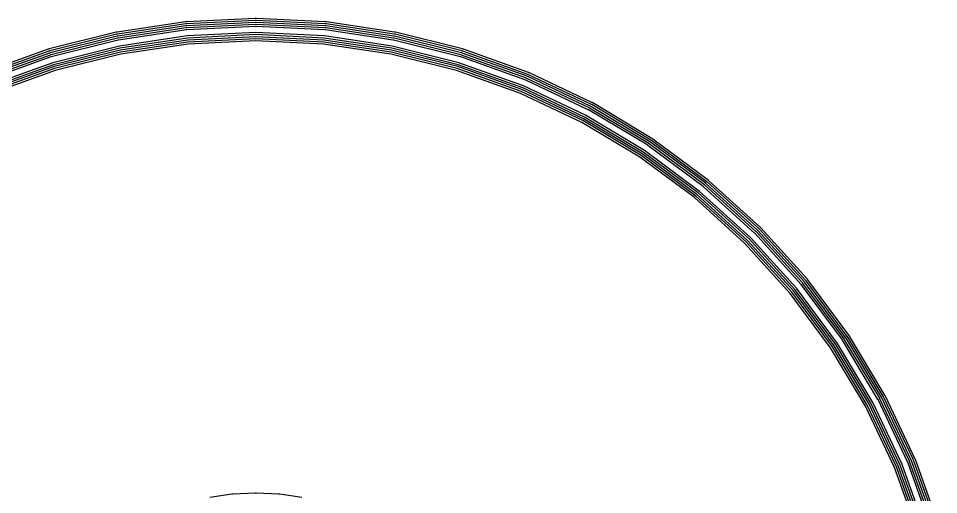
# Model space of a CAD drawing. Header units: metres. Extents: x 121.6 to 156.8, y -80.7 to -45.5.
# Drawn here: x 133.35 to 156.02, y -57.25 to -45.52 of the extents above; entities that cross this region are included whole.
import ezdxf

# ---------------------------------------------------------------- set-up
doc = ezdxf.new("R2010")
doc.units = ezdxf.units.M

msp = doc.modelspace()

# ---------------------------------------------------------------- linework, layer by layer
for points in [[(156.021, -57.983), (155.449, -56.384), (155.447, -56.378), (155.444, -56.373), (155.443, -56.37), (155.441, -56.365), (155.438, -56.359), (154.712, -54.824), (154.71, -54.818), (154.707, -54.813), (154.706, -54.811), (154.703, -54.805), (154.699, -54.8), (153.826, -53.343), (153.823, -53.338), (153.82, -53.333), (153.818, -53.331), (153.815, -53.326), (153.811, -53.321), (152.8, -51.957), (152.796, -51.952), (152.792, -51.947), (152.79, -51.945), (152.787, -51.94), (152.782, -51.936), (151.642, -50.677), (151.638, -50.673), (151.633, -50.668), (151.632, -50.667), (151.627, -50.662), (151.623, -50.658), (150.364, -49.518), (150.36, -49.513), (150.355, -49.51), (150.353, -49.508), (150.348, -49.504), (150.343, -49.5), (148.979, -48.489), (148.974, -48.485), (148.969, -48.482), (148.967, -48.48), (148.962, -48.477), (148.957, -48.474), (147.5, -47.601), (147.495, -47.597), (147.489, -47.594), (147.487, -47.593), (147.482, -47.59), (147.476, -47.588), (145.941, -46.862), (145.935, -46.859), (145.93, -46.857), (145.927, -46.856), (145.922, -46.853), (145.916, -46.851), (144.317, -46.279), (144.311, -46.277), (144.305, -46.275), (144.303, -46.275), (144.296, -46.273), (144.291, -46.271), (144.291, -46.271), (142.643, -45.859), (142.637, -45.857), (142.631, -45.856), (142.629, -45.855), (142.624, -45.854), (142.618, -45.854), (142.617, -45.853), (142.617, -45.853), (140.937, -45.604), (140.931, -45.603), (140.925, -45.603), (140.922, -45.602), (140.916, -45.602), (140.91, -45.601), (139.213, -45.518), (139.207, -45.518), (139.201, -45.518), (139.199, -45.518), (139.193, -45.518), (139.187, -45.518), (137.49, -45.601), (137.484, -45.602), (137.478, -45.602), (137.475, -45.603), (137.469, -45.603), (137.463, -45.604), (135.783, -45.853), (135.777, -45.854), (135.771, -45.855), (135.769, -45.856), (135.763, -45.857), (135.757, -45.859), (134.109, -46.271), (134.103, -46.273), (134.097, -46.275), (134.095, -46.275), (134.089, -46.277), (134.083, -46.279), (134.083, -46.279), (132.484, -46.851)], [(155.974, -58), (155.402, -56.401), (155.4, -56.396), (155.398, -56.392), (155.397, -56.39), (155.395, -56.385), (155.393, -56.381), (154.667, -54.845), (154.665, -54.841), (154.663, -54.836), (154.661, -54.834), (154.659, -54.83), (154.657, -54.826), (153.783, -53.369), (153.781, -53.365), (153.778, -53.361), (153.777, -53.359), (153.774, -53.355), (153.771, -53.351), (152.759, -51.986), (152.756, -51.982), (152.753, -51.979), (152.752, -51.977), (152.749, -51.973), (152.745, -51.969), (151.605, -50.711), (151.601, -50.707), (151.598, -50.704), (151.596, -50.702), (151.593, -50.699), (151.589, -50.695), (150.331, -49.555), (150.327, -49.551), (150.323, -49.548), (150.321, -49.547), (150.318, -49.544), (150.314, -49.541), (148.949, -48.529), (148.945, -48.526), (148.941, -48.523), (148.939, -48.522), (148.935, -48.519), (148.931, -48.517), (147.474, -47.643), (147.47, -47.641), (147.466, -47.639), (147.464, -47.637), (147.459, -47.635), (147.455, -47.633), (145.919, -46.907), (145.915, -46.905), (145.91, -46.903), (145.908, -46.902), (145.904, -46.9), (145.899, -46.898), (144.3, -46.326), (144.295, -46.325), (144.291, -46.323), (144.288, -46.322), (144.283, -46.321), (144.279, -46.32), (144.279, -46.32), (142.631, -45.907), (142.626, -45.906), (142.622, -45.905), (142.619, -45.904), (142.615, -45.904), (142.611, -45.903), (142.609, -45.903), (142.609, -45.903), (140.929, -45.654), (140.925, -45.653), (140.92, -45.652), (140.917, -45.652), (140.912, -45.652), (140.907, -45.651), (139.211, -45.568), (139.206, -45.568), (139.201, -45.568), (139.199, -45.568), (139.194, -45.568), (139.189, -45.568), (137.493, -45.651), (137.488, -45.652), (137.483, -45.652), (137.48, -45.652), (137.475, -45.653), (137.471, -45.654), (135.791, -45.903), (135.786, -45.904), (135.781, -45.904), (135.778, -45.905), (135.774, -45.906), (135.769, -45.907), (134.121, -46.32), (134.117, -46.321), (134.112, -46.322), (134.109, -46.323), (134.104, -46.325), (134.1, -46.326), (134.1, -46.326), (132.501, -46.898)], [(155.927, -58.017), (155.355, -56.418), (155.353, -56.414), (155.352, -56.411), (155.351, -56.409), (155.35, -56.405), (155.348, -56.402), (154.622, -54.867), (154.62, -54.863), (154.619, -54.86), (154.617, -54.858), (154.616, -54.855), (154.614, -54.851), (153.741, -53.395), (153.739, -53.392), (153.737, -53.388), (153.735, -53.386), (153.733, -53.383), (153.731, -53.38), (152.719, -52.016), (152.717, -52.013), (152.715, -52.01), (152.713, -52.008), (152.711, -52.006), (152.708, -52.003), (151.568, -50.744), (151.565, -50.742), (151.563, -50.739), (151.561, -50.737), (151.558, -50.735), (151.556, -50.732), (150.297, -49.592), (150.294, -49.589), (150.292, -49.587), (150.29, -49.585), (150.287, -49.583), (150.284, -49.581), (148.92, -48.569), (148.917, -48.567), (148.914, -48.565), (148.912, -48.563), (148.908, -48.561), (148.905, -48.559), (147.449, -47.686), (147.445, -47.684), (147.442, -47.683), (147.44, -47.681), (147.437, -47.68), (147.433, -47.678), (145.898, -46.952), (145.895, -46.95), (145.891, -46.949), (145.889, -46.948), (145.886, -46.947), (145.882, -46.945), (144.283, -46.373), (144.28, -46.372), (144.276, -46.371), (144.274, -46.37), (144.27, -46.369), (144.267, -46.368), (144.267, -46.368), (142.619, -45.956), (142.615, -45.955), (142.612, -45.954), (142.609, -45.953), (142.606, -45.953), (142.603, -45.952), (142.602, -45.952), (142.602, -45.952), (140.922, -45.703), (140.918, -45.703), (140.915, -45.702), (140.912, -45.702), (140.909, -45.702), (140.905, -45.701), (139.209, -45.618), (139.205, -45.618), (139.201, -45.618), (139.199, -45.618), (139.195, -45.618), (139.191, -45.618), (137.495, -45.701), (137.491, -45.702), (137.488, -45.702), (137.485, -45.702), (137.482, -45.703), (137.478, -45.703), (135.798, -45.952), (135.794, -45.953), (135.791, -45.953), (135.788, -45.954), (135.785, -45.955), (135.781, -45.956), (134.133, -46.368), (134.13, -46.369), (134.126, -46.37), (134.124, -46.371), (134.12, -46.372), (134.117, -46.373), (134.117, -46.373), (132.518, -46.945)], [(155.88, -58.034), (155.307, -56.435), (155.307, -56.432), (155.306, -56.43), (155.305, -56.428), (155.304, -56.426), (155.303, -56.423), (154.577, -54.888), (154.576, -54.886), (154.574, -54.884), (154.573, -54.881), (154.572, -54.879), (154.571, -54.877), (153.698, -53.42), (153.696, -53.418), (153.695, -53.416), (153.694, -53.414), (153.692, -53.412), (153.691, -53.41), (152.679, -52.046), (152.678, -52.044), (152.676, -52.042), (152.674, -52.04), (152.673, -52.038), (152.671, -52.036), (151.531, -50.778), (151.529, -50.776), (151.527, -50.774), (151.526, -50.773), (151.524, -50.771), (151.522, -50.769), (150.264, -49.629), (150.262, -49.627), (150.26, -49.626), (150.258, -49.624), (150.256, -49.622), (150.254, -49.621), (148.89, -48.609), (148.888, -48.608), (148.886, -48.606), (148.884, -48.605), (148.882, -48.604), (148.88, -48.602), (147.423, -47.729), (147.421, -47.728), (147.419, -47.727), (147.416, -47.726), (147.414, -47.724), (147.412, -47.723), (145.877, -46.997), (145.874, -46.996), (145.872, -46.995), (145.87, -46.994), (145.868, -46.993), (145.865, -46.993), (144.266, -46.42), (144.264, -46.42), (144.261, -46.419), (144.259, -46.418), (144.257, -46.417), (144.254, -46.417), (144.254, -46.417), (142.607, -46.004), (142.604, -46.003), (142.602, -46.003), (142.6, -46.003), (142.598, -46.002), (142.595, -46.002), (142.595, -46.002), (142.595, -46.002), (140.915, -45.752), (140.912, -45.752), (140.91, -45.752), (140.907, -45.752), (140.905, -45.751), (140.903, -45.751), (139.206, -45.668), (139.204, -45.668), (139.201, -45.668), (139.199, -45.668), (139.196, -45.668), (139.194, -45.668), (137.497, -45.751), (137.495, -45.751), (137.493, -45.752), (137.49, -45.752), (137.488, -45.752), (137.485, -45.752), (135.805, -46.002), (135.803, -46.002), (135.8, -46.003), (135.798, -46.003), (135.796, -46.003), (135.793, -46.004), (134.146, -46.417), (134.143, -46.417), (134.141, -46.418), (134.139, -46.419), (134.136, -46.42), (134.134, -46.42), (134.134, -46.42), (132.535, -46.993)], [(155.833, -58.051), (155.26, -56.452), (155.26, -56.45), (155.26, -56.449), (155.259, -56.447), (155.258, -56.446), (155.258, -56.445), (154.531, -54.909), (154.531, -54.908), (154.53, -54.907), (154.529, -54.905), (154.529, -54.904), (154.528, -54.903), (153.655, -53.446), (153.654, -53.445), (153.653, -53.444), (153.652, -53.442), (153.651, -53.441), (153.651, -53.44), (152.639, -52.076), (152.638, -52.075), (152.637, -52.074), (152.636, -52.072), (152.635, -52.071), (152.634, -52.07), (151.494, -50.812), (151.493, -50.811), (151.492, -50.81), (151.49, -50.808), (151.489, -50.807), (151.488, -50.806), (150.23, -49.666), (150.229, -49.665), (150.228, -49.664), (150.226, -49.663), (150.225, -49.662), (150.224, -49.661), (148.86, -48.649), (148.859, -48.649), (148.858, -48.648), (148.856, -48.647), (148.855, -48.646), (148.854, -48.645), (147.397, -47.772), (147.396, -47.771), (147.395, -47.771), (147.393, -47.77), (147.392, -47.769), (147.391, -47.769), (145.855, -47.042), (145.854, -47.042), (145.853, -47.041), (145.851, -47.04), (145.85, -47.04), (145.848, -47.04), (144.249, -46.467), (144.248, -46.467), (144.247, -46.467), (144.245, -46.466), (144.243, -46.466), (144.242, -46.465), (144.242, -46.465), (142.595, -46.053), (142.594, -46.052), (142.592, -46.052), (142.59, -46.052), (142.589, -46.051), (142.588, -46.051), (142.587, -46.051), (142.587, -46.051), (140.907, -45.802), (140.906, -45.802), (140.905, -45.802), (140.903, -45.801), (140.901, -45.801), (140.9, -45.801), (139.204, -45.718), (139.202, -45.718), (139.201, -45.718), (139.199, -45.718), (139.198, -45.718), (139.196, -45.718), (137.5, -45.801), (137.499, -45.801), (137.497, -45.801), (137.495, -45.802), (137.494, -45.802), (137.493, -45.802), (135.813, -46.051), (135.811, -46.051), (135.81, -46.052), (135.808, -46.052), (135.806, -46.052), (135.805, -46.053), (134.158, -46.465), (134.157, -46.466), (134.155, -46.466), (134.153, -46.467), (134.152, -46.467), (134.151, -46.467), (134.151, -46.467), (132.552, -47.04)], [(155.69, -58.098), (155.12, -56.506), (154.397, -54.977), (153.528, -53.526), (152.521, -52.168), (151.385, -50.915), (150.132, -49.779), (148.774, -48.772), (147.323, -47.903), (145.794, -47.18), (144.202, -46.61), (142.562, -46.199), (140.889, -45.951), (139.2, -45.868), (137.511, -45.951), (135.838, -46.199), (134.198, -46.61), (132.606, -47.18)], [(155.642, -58.112), (155.074, -56.525), (154.353, -55), (153.486, -53.554), (152.482, -52.2), (151.35, -50.95), (150.1, -49.818), (148.746, -48.814), (147.3, -47.947), (145.775, -47.226), (144.188, -46.658), (142.552, -46.248), (140.884, -46.001), (139.2, -45.918), (137.516, -46.001), (135.848, -46.248), (134.212, -46.658), (132.625, -47.226)], [(155.594, -58.127), (155.028, -56.544), (154.309, -55.024), (153.445, -53.582), (152.443, -52.232), (151.314, -50.986), (150.068, -49.857), (148.718, -48.855), (147.276, -47.991), (145.756, -47.272), (144.173, -46.706), (142.542, -46.297), (140.879, -46.05), (139.2, -45.968), (137.521, -46.05), (135.858, -46.297), (134.227, -46.706), (132.644, -47.272)], [(155.546, -58.141), (154.982, -56.563), (154.265, -55.048), (153.403, -53.61), (152.405, -52.263), (151.279, -51.021), (150.037, -49.895), (148.69, -48.897), (147.252, -48.035), (145.737, -47.318), (144.159, -46.754), (142.533, -46.346), (140.874, -46.1), (139.2, -46.018), (137.526, -46.1), (135.867, -46.346), (134.241, -46.754), (132.663, -47.318)], [(155.498, -58.156), (154.935, -56.582), (154.221, -55.071), (153.361, -53.638), (152.366, -52.295), (151.243, -51.057), (150.005, -49.934), (148.662, -48.939), (147.229, -48.079), (145.718, -47.365), (144.144, -46.802), (142.523, -46.395), (140.869, -46.15), (139.2, -46.068), (137.531, -46.15), (135.877, -46.395), (134.256, -46.802), (132.682, -47.365)], [(140.336, -57.322), (139.791, -57.241), (139.785, -57.24), (139.778, -57.239), (139.776, -57.239), (139.77, -57.238), (139.764, -57.238), (139.213, -57.211), (139.207, -57.211), (139.201, -57.211), (139.199, -57.211), (139.193, -57.211), (139.187, -57.211), (138.636, -57.238), (138.63, -57.238), (138.624, -57.239), (138.622, -57.239), (138.615, -57.24), (138.609, -57.241), (138.064, -57.322)]]:
    msp.add_lwpolyline(points)

doc.saveas('drawing.dxf')
